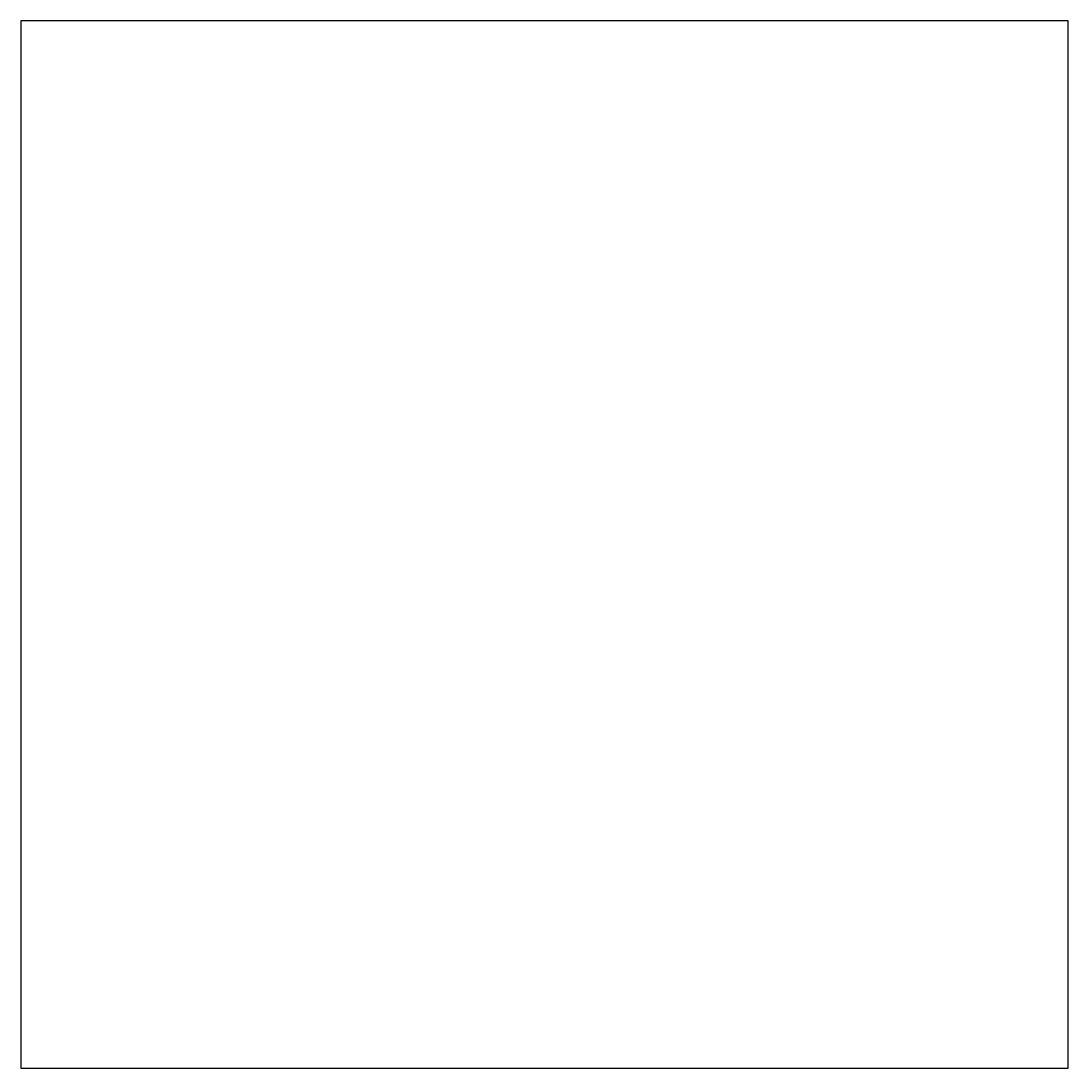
# Model space of a CAD drawing. Header units: inches. Extents: x 0 to 2, y 0 to 2.
import ezdxf

# ---------------------------------------------------------------- set-up
doc = ezdxf.new("R2010")
doc.units = ezdxf.units.IN

msp = doc.modelspace()

# ---------------------------------------------------------------- linework, layer by layer
for p, q in [((2, 2), (0, 2)), ((0, 2), (0, 0)), ((2, 0), (2, 2)), ((0, 0), (2, 0))]:
    msp.add_line(p, q)

doc.saveas('drawing.dxf')
